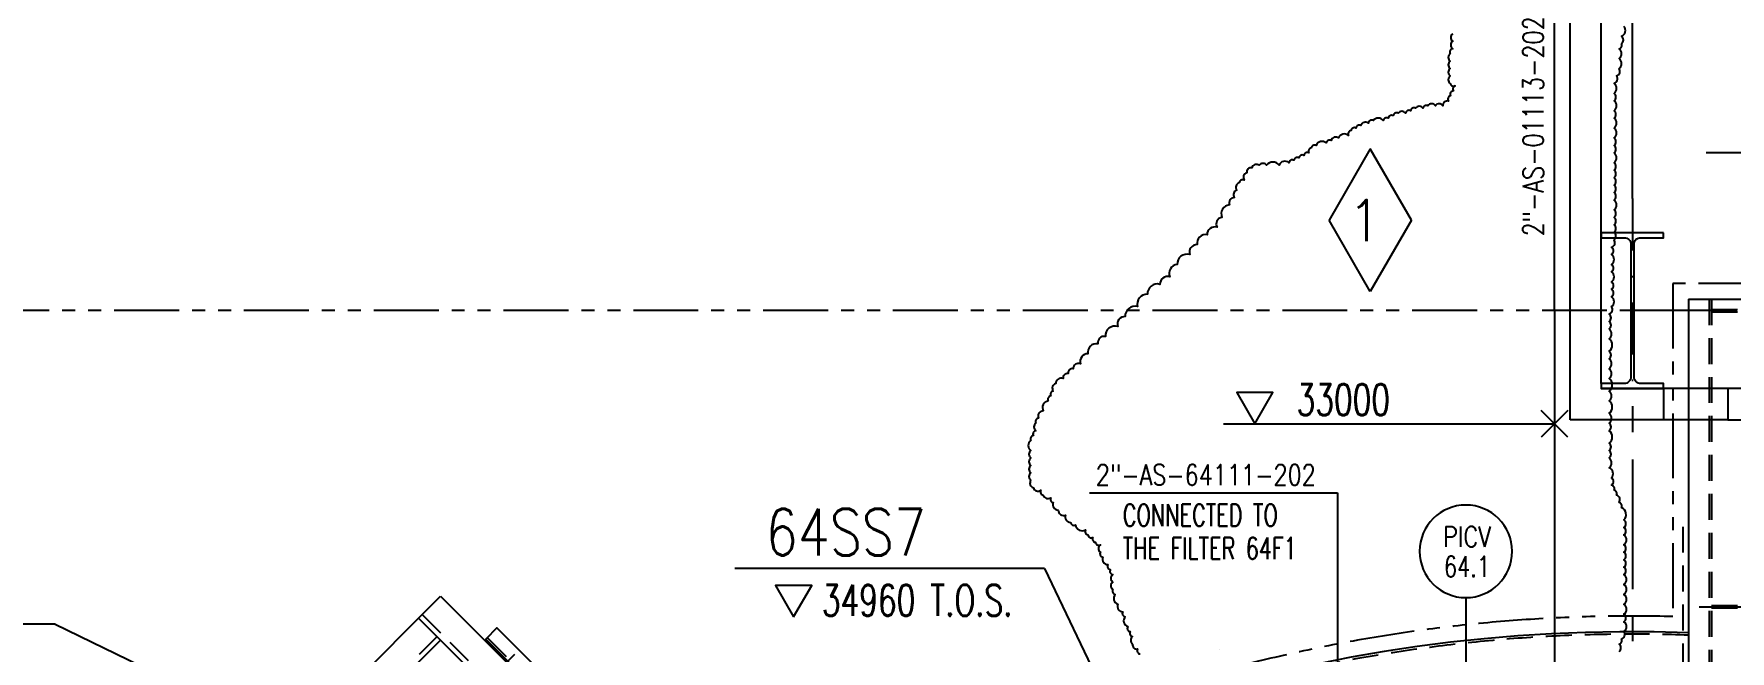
# Model space of a CAD drawing. Extents: x 0 to 39171, y 29931 to 57651.
# Drawn here: x 6272 to 11717, y 49458 to 51438 of the extents above; entities that cross this region are included whole.
import ezdxf
from ezdxf.enums import TextEntityAlignment as Align

# ---------------------------------------------------------------- set-up
doc = ezdxf.new("R2010")
doc.units = 0
doc.header["$LTSCALE"] = 333.3
doc.header["$MEASUREMENT"] = 0
doc.header["$PDSIZE"] = 5
for name, pattern in [('CENTER', [2, 1.25, -0.25, 0.25, -0.25]), ('CONTINUA', [0]), ('DASHDOT', [1, 0.5, -0.25, 0, -0.25]), ('HIDDEN', [0.375, 0.25, -0.125]), ('PHANTOM', [2.5, 1.25, -0.25, 0.25, -0.25, 0.25, -0.25]), ('PHANTOM2', [1.25, 0.625, -0.125, 0.125, -0.125, 0.125, -0.125])]:
    doc.linetypes.add(name, pattern=pattern)
doc.layers.get('0').update_dxf_attribs({"linetype": 'CONTINUOUS'})
doc.layers.get('DEFPOINTS').update_dxf_attribs({"linetype": 'CONTINUOUS'})
for name, color, linetype in [('100', 1, 'CONTINUOUS'), ('20', 3, 'CONTINUOUS'), ('40', 5, 'CONTINUOUS'), ('50', 6, 'CONTINUOUS'), ('55', 6, 'CONTINUOUS'), ('60', 4, 'CONTINUOUS'), ('70', 7, 'DASHDOT')]:
    doc.layers.add(name, color=color, linetype=linetype)
doc.styles.add('DIM', font='romans.shx', dxfattribs={"height": 40})
doc.styles.add('ROMANS', font='romans', dxfattribs={"width": 0.8})
doc.styles.get("Standard").update_dxf_attribs({"font": 'ROMANS.SHX', "width": 0.8})
doc.dimstyles.get("Standard").update_dxf_attribs({"dimtxt": 0.18, "dimasz": 0.18, "dimexe": 0.18, "dimexo": 0.0625, "dimgap": 0.09, "dimtad": 0, "dimtih": 1, "dimtoh": 1, "dimdec": 1, "dimzin": 0, "dimdsep": 46, "dimtxsty": 'Standard', "dimcen": 0.09, "dimaunit": 1, "dimadec": 0, "dimazin": 0, "dimtfac": 1, "dimtdec": 1, "dimtofl": 0, "dimtmove": 2, "dimatfit": 3, "dimfxl": 0, "dimtolj": 1, "dimarcsym": 0})
doc.dimstyles.new('STANDARD$0', dxfattribs={"dimscale": 20, "dimtxt": 0.18, "dimasz": 2, "dimexe": 1, "dimexo": 1, "dimgap": 1, "dimtad": 1, "dimdec": 0, "dimzin": 0, "dimdsep": 46, "dimtxsty": 'DIM', "dimblk1": 'OBLIQUE', "dimblk2": 'OBLIQUE', "dimsah": 1, "dimcen": 0.09, "dimdle": 1, "dimclrd": 6, "dimclre": 6, "dimclrt": 6, "dimadec": 0, "dimazin": 0, "dimtfac": 1, "dimtdec": 0, "dimtofl": 0, "dimtmove": 2, "dimatfit": 3, "dimldrblk": 'OBLIQUE', "dimfxl": 0, "dimtolj": 1, "dimtzin": 0, "dimarcsym": 0})

# ---------------------------------------------------------------- blocks, each defined once
blk = doc.blocks.new('*D1')
at = {"layer": '50', "color": 0, "lineweight": -2}
for p, q in [((4353.8, 51937.8), (4452.8, 52036.8)), ((4403.3, 50553.5), (4403.3, 51993.9)), ((11103.8, 51937.8), (11202.8, 52036.8)), ((11153.3, 50553.5), (11153.3, 51993.9)), ((4376.9, 51987.3), (11179.7, 51987.3))]:
    blk.add_line(p, q, dxfattribs=at)
at = {"layer": 'DEFPOINTS', "color": 0}
for p in [(11153.3, 51987.3), (4403.3, 50550.2), (11153.3, 50550.2)]:
    blk.add_point(p, dxfattribs=at)
at = {"layer": '50', "color": 0, "insert": (7778.3, 52069.8), "char_height": 82.5, "attachment_point": 5}
blk.add_mtext('\\A1;6750', dxfattribs=at)
blk = doc.blocks.new('-CER')
at = {"layer": '50'}
blk.add_circle((0, 0), 4.5, dxfattribs=at)
at = {"layer": '50', "style": 'ROMANS'}
for tag, width, p in [('SUP', 0.8, (-0.11, 1.42)), ('INF', 0.75, (-0.11, -1.47))]:
    blk.add_attdef(tag, text='', height=2, dxfattribs=dict(at, width=width)).set_placement(p, align=Align.MIDDLE)
blk = doc.blocks.new('*D24')
at = {"layer": '50', "color": 0, "lineweight": -2}
for p, q in [((11103.8, 51937.8), (11202.8, 52036.8)), ((11153.3, 50556.8), (11153.3, 51993.9)), ((11353.8, 51937.8), (11452.8, 52036.8)), ((11403.3, 50913.3), (11403.3, 51993.9)), ((11126.9, 51987.3), (11429.7, 51987.3))]:
    blk.add_line(p, q, dxfattribs=at)
at = {"layer": 'DEFPOINTS', "color": 0}
for p in [(11403.3, 51987.3), (11403.3, 50910), (11153.3, 50553.5)]:
    blk.add_point(p, dxfattribs=at)
at = {"layer": '50', "color": 0, "insert": (11278.3, 52069.8), "char_height": 82.5, "attachment_point": 5}
blk.add_mtext('\\A1;250', dxfattribs=at)
blk = doc.blocks.new('REV')
at = {"layer": '100'}
for p, q in [((2, 3.464), (0, 0)), ((4, 0), (2, 3.464)), ((2, -3.464), (0, 0)), ((4, 0), (2, -3.464))]:
    blk.add_line(p, q, dxfattribs=at)
at = {"layer": '50'}
blk.add_attdef('REV', text='', height=2, dxfattribs=at).set_placement((2, -0.399), align=Align.MIDDLE)
blk = doc.blocks.new('A$C0836119C')
ref = blk.add_blockref('REV', (0, 0), dxfattribs=dict(xscale=66, yscale=66, zscale=66))
ref.add_attrib('REV', '1', dxfattribs={"layer": '50', "height": 132}).set_placement((114.4, -1), align=Align.MIDDLE)

msp = doc.modelspace()

# ---------------------------------------------------------------- linework, layer by layer
at = {"layer": '100', "color": 5}
for p, q in [((11203.3, 50200.23), (11203.3, 51634.57)), ((11303.3, 50316.23), (11303.3, 51634.57)), ((11709.77, 50300.23), (11303.3, 50300.23)), ((11503.3, 50300.23), (11503.3, 50200.23)), ((11709.77, 50200.23), (11203.3, 50200.23))]:
    msp.add_line(p, q, dxfattribs=at)
at = {"layer": '100', "linetype": 'HIDDEN'}
msp.add_line((11564.38, 49857.06), (11564.38, 47967.45), dxfattribs=at)
at = {"layer": '20', "linetype": 'PHANTOM2'}
msp.add_line((23403.3, 50550.23), (4403.3, 50550.23), dxfattribs=at)
at = {"layer": '20'}
msp.add_lwpolyline([(11503.3, 50800.23), (11303.3, 50800.23), (11303.3, 50784.23), (11377.2, 50784.23, -0.4142136), (11398.2, 50763.23), (11398.2, 50337.23, -0.4142136), (11377.2, 50316.23), (11303.3, 50316.23), (11303.3, 50300.23), (11503.3, 50300.23), (11503.3, 50316.23), (11429.4, 50316.23, -0.4142136), (11408.4, 50337.23), (11408.4, 50763.23, -0.4142136), (11429.4, 50784.23), (11503.3, 50784.23)], format="xyb", close=True, dxfattribs=at)
at = {"layer": '40', "color": 5}
msp.add_lwpolyline([(11759.77, 50200.23), (11759.77, 50240.23), (11769.77, 50240.23), (11769.77, 50300.23), (11709.77, 50300.23), (11709.77, 50200.23)], close=True, dxfattribs=at)
at = {"layer": '50'}
for p, q in [((11403.3, 50910.03), (11403.3, 52273.55)), ((11196.13, 50229.81), (11110.47, 50144.14)), ((11196.13, 50144.14), (11110.47, 50229.81)), ((10090.15, 50186.97), (11153.3, 50186.97)), ((9660.98, 49965.66), (10456.08, 49965.66)), ((10456.08, 49965.66), (10456.08, 49332.64)), ((9516.03, 49722.98), (10194.36, 48305.74)), ((10868.52, 49629.5), (10868.52, 49419.25)), ((6340.08, 49544.63), (7157.72, 49148.44))]:
    msp.add_line(p, q, dxfattribs=at)
at = {"layer": '50', "color": 7, "linetype": 'CENTER'}
msp.add_line((11639.76, 51057.23), (12666.84, 51057.23), dxfattribs=at)
at = {"layer": '50', "color": 8, "linetype": 'PHANTOM', "ltscale": 0.5}
for p, q in [((11533.3, 50637.23), (11533.3, 49568.55)), ((11823.3, 50637.23), (11533.3, 50637.23))]:
    msp.add_line(p, q, dxfattribs=at)
at = {"layer": '50', "color": 4}
for q in [(11583.3, 49516.97), (12723.3, 50587.23)]:
    msp.add_line((11583.3, 50587.23), q, dxfattribs=at)
at = {"layer": '50', "color": 8, "linetype": 'HIDDEN'}
for p, q in [((11649.3, 50587.23), (11649.3, 47552.17)), ((11657.3, 50587.23), (11657.3, 47551.5)), ((11657.3, 50554.23), (12649.3, 50554.23)), ((11657.3, 50546.23), (12649.3, 50546.23)), ((11657.3, 49604.23), (12649.3, 49604.23)), ((11657.3, 49596.23), (12649.3, 49596.23))]:
    msp.add_line(p, q, dxfattribs=at)
at = {"layer": '50', "color": 6, "linetype": 'Continuous', "lineweight": -2}
for p, q in [((9516.03, 49722.98), (8522.52, 49722.98)), ((6340.08, 49544.63), (5346.56, 49544.63))]:
    msp.add_line(p, q, dxfattribs=at)
at = {"layer": '50', "color": 8}
msp.add_line((11583.3, 49516.97), (11583.3, 47608.94), dxfattribs=at)
at = {"layer": '50', "color": 7}
for points in [[(11360.02, 49456.72, 0.5205671), (11360.02, 49480.6, 0.5205671), (11367.98, 49496.51, 0.5205671), (11375.95, 49520.39, 0.5205671), (11375.95, 49552.23, 0.5205671), (11375.95, 49576.1, 0.5205671), (11375.95, 49607.94, 0.5205671), (11375.95, 49639.78, 0.5205671), (11375.95, 49671.61, 0.5205671), (11375.95, 49703.45, 0.5205671), (11375.95, 49727.32, 0.5205671), (11375.95, 49751.2, 0.5205671), (11375.95, 49775.08, 0.5205671), (11375.95, 49798.95, 0.5205671), (11375.95, 49830.79, 0.5205671), (11375.95, 49854.67, 0.5205671), (11375.95, 49878.54, 0.5205671), (11367.98, 49918.34, 0.5205671), (11360.02, 49934.26, 0.5205671), (11352.05, 49958.13, 0.5205671), (11344.09, 49974.05, 0.5205671), (11336.12, 49989.97, 0.5205671), (11336.12, 50013.84, 0.5205671), (11328.16, 50045.68, 0.5205671), (11328.16, 50077.52, 0.5205671), (11328.16, 50101.39, 0.5205671), (11328.16, 50125.27, 0.5205671), (11328.16, 50165.06, 0.5205671), (11328.16, 50188.94, 0.5205671), (11328.16, 50220.78, 0.5205671), (11328.16, 50260.57, 0.5205671), (11328.16, 50292.41, 0.5205671), (11328.16, 50332.2, 0.5205671), (11328.16, 50364.04, 0.5205671), (11328.16, 50395.87, 0.5205671), (11328.16, 50419.75, 0.5205671), (11328.16, 50459.55, 0.5205671), (11328.16, 50491.38, 0.5205671), (11328.16, 50515.26, 0.5205671), (11328.16, 50539.13, 0.5205671), (11336.12, 50563.01, 0.5205671), (11336.12, 50594.85, 0.5205671), (11336.12, 50618.72, 0.5205671), (11336.12, 50642.6, 0.5205671), (11336.12, 50674.44, 0.5205671), (11336.12, 50698.31, 0.5205671), (11336.12, 50730.15, 0.5205671), (11336.12, 50754.03, 0.5205671), (11344.09, 50777.9, 0.5205671), (11344.09, 50801.78, 0.5205671), (11344.09, 50825.66, 0.5205671), (11344.09, 50849.53, 0.5205671), (11344.09, 50873.41, 0.5205671), (11344.09, 50905.25, 0.5205671), (11344.09, 50929.12, 0.5205671), (11344.09, 50953, 0.5205671), (11344.09, 50976.88, 0.5205671), (11344.09, 51000.75, 0.5205671), (11344.09, 51024.63, 0.5205671), (11344.09, 51056.47, 0.5205671), (11344.09, 51080.34, 0.5205671), (11344.09, 51104.22, 0.5205671), (11344.09, 51136.05, 0.5205671), (11344.09, 51167.89, 0.5205671), (11344.09, 51191.77, 0.5205671), (11344.09, 51223.6, 0.5205671), (11344.09, 51247.48, 0.5205671), (11344.09, 51279.32, 0.5205671), (11352.05, 51303.19, 0.5205671), (11360.02, 51327.07, 0.5205671), (11360.02, 51358.9, 0.5205671), (11360.02, 51390.74, 0.5205671), (11367.98, 51406.66, 0.5205671), (11367.98, 51430.53, 0.5205671), (11375.95, 51462.37, 0.5205671)], [(10826.37, 51438.49, 0.5205671), (10826.37, 51414.62, 0.5205671), (10826.37, 51390.74, 0.5205671), (10818.41, 51374.82, 0.5205671), (10818.41, 51350.95, 0.5205671), (10818.41, 51327.07, 0.5205671), (10818.41, 51303.19, 0.5205671), (10818.41, 51279.32, 0.5205671), (10834.34, 51271.36, 0.5205671), (10828.45, 51255.05, 0.5205671), (10818.86, 51239.72, 0.5205671), (10813.11, 51222.47, 0.5205671), (10794.51, 51207.68, 0.5205671), (10770.62, 51207.68, 0.5205671), (10746.73, 51207.68, 0.5205671), (10730.8, 51199.73, 0.5205671), (10706.9, 51199.73, 0.5205671), (10690.97, 51191.77, 0.5205671), (10675.04, 51183.81, 0.5205671), (10651.15, 51183.81, 0.5205671), (10635.22, 51175.85, 0.5205671), (10619.29, 51167.89, 0.5205671), (10603.36, 51159.93, 0.5205671), (10571.5, 51159.93, 0.5205671), (10555.57, 51151.97, 0.5205671), (10531.68, 51144.01, 0.5205671), (10515.75, 51136.05, 0.5205671), (10499.82, 51128.1, 0.5205671), (10491.85, 51112.18, 0.5205671), (10459.99, 51104.22, 0.5205671), (10436.1, 51096.26, 0.5205671), (10420.17, 51088.3, 0.5205671), (10388.31, 51080.34, 0.5205671), (10372.38, 51072.38, 0.5205671), (10364.41, 51056.47, 0.5205671), (10348.48, 51048.51, 0.5205671), (10332.55, 51040.55, 0.5205671), (10316.63, 51032.59, 0.5205671), (10300.7, 51024.63, 0.5205671), (10268.84, 51016.67, 0.5205671), (10229.01, 51016.67, 0.5205671), (10205.12, 51016.67, 0.5205671), (10181.22, 51008.71, 0.5205671), (10165.29, 50992.79, 0.5205671), (10157.33, 50968.92, 0.5205671), (10141.4, 50960.96, 0.5205671), (10133.43, 50937.08, 0.5205671), (10125.47, 50913.2, 0.5205671), (10109.54, 50889.33, 0.5205671), (10085.65, 50849.53, 0.5205671), (10069.72, 50817.7, 0.5205671), (10037.86, 50793.82, 0.5205671), (10006, 50761.98, 0.5205671), (9982.1, 50730.15, 0.5205671), (9942.28, 50698.31, 0.5205671), (9918.38, 50658.52, 0.5205671), (9886.52, 50634.64, 0.5205671), (9846.7, 50602.81, 0.5205671), (9814.84, 50563.01, 0.5205671), (9775.02, 50531.18, 0.5205671), (9751.12, 50499.34, 0.5205671), (9711.3, 50467.5, 0.5205671), (9687.4, 50443.63, 0.5205671), (9655.54, 50411.79, 0.5205671), (9631.65, 50379.96, 0.5205671), (9607.76, 50364.04, 0.5205671), (9591.83, 50348.12, 0.5205671), (9575.9, 50332.2, 0.5205671), (9552, 50316.28, 0.5205671), (9544.04, 50292.41, 0.5205671), (9536.07, 50276.49, 0.5205671), (9528.11, 50260.57, 0.5205671), (9512.18, 50228.74, 0.5205671), (9496.25, 50204.86, 0.5205671), (9488.28, 50188.94, 0.5205671), (9488.28, 50165.06, 0.5205671), (9480.32, 50149.15, 0.5205671), (9472.35, 50133.23, 0.5205671), (9472.35, 50101.39, 0.5205671), (9472.35, 50077.52, 0.5205671), (9472.35, 50053.64, 0.5205671), (9472.35, 50029.76, 0.5205671), (9472.35, 50005.89, 0.5205671), (9480.32, 49982.01, 0.5205671), (9504.21, 49974.05, 0.5205671), (9512.18, 49958.13, 0.5205671), (9536.07, 49950.17, 0.5205671), (9544.04, 49934.26, 0.5205671), (9559.97, 49910.38, 0.5205671), (9583.86, 49894.46, 0.5205671), (9599.79, 49870.58, 0.5205671), (9615.72, 49862.63, 0.5205671), (9647.58, 49846.71, 0.5205671), (9655.54, 49830.79, 0.5205671), (9671.47, 49822.83, 0.5205671), (9679.44, 49806.91, 0.5205671), (9695.37, 49798.95, 0.5205671), (9695.37, 49775.08, 0.5205671), (9703.33, 49759.16, 0.5205671), (9719.26, 49735.28, 0.5205671), (9727.23, 49719.36, 0.5205671), (9735.19, 49703.45, 0.5205671), (9735.19, 49679.57, 0.5205671), (9735.19, 49655.69, 0.5205671), (9743.16, 49639.78, 0.5205671), (9751.12, 49607.94, 0.5205671), (9767.05, 49584.06, 0.5205671), (9775.02, 49568.14, 0.5205671), (9782.98, 49536.31, 0.5205671), (9790.95, 49520.39, 0.5205671), (9798.91, 49504.47, 0.5205671), (9798.91, 49480.6, 0.5205671), (9814.84, 49464.68, 0.5205671), (9822.81, 49448.76, 0.5205671)]]:
    msp.add_lwpolyline(points, format="xyb", dxfattribs=at)
at = {"layer": '50'}
for points in [[(10191.19, 50186.97), (10249.26, 50287.56), (10133.12, 50287.56)], [(8710.65, 49568.24), (8768.72, 49668.83), (8652.58, 49668.83)]]:
    msp.add_lwpolyline(points, close=True, dxfattribs=at)
at = {"layer": '50', "color": 8, "linetype": 'PHANTOM', "ltscale": 0.5}
msp.add_arc((11403.3, 44550.23), 5020, 88.51608, 245.57068, dxfattribs=at)
at = {"layer": '50', "color": 4}
msp.add_arc((11403.3, 44550.23), 4970, 87.92445, 245, dxfattribs=at)
at = {"layer": '50', "color": 8, "linetype": 'HIDDEN'}
msp.add_arc((11403.3, 44550.23), 4962, 87.9211, 245, dxfattribs=at)
at = {"layer": '55', "color": 8, "linetype": 'HIDDEN'}
for p, q in [((7518.46, 49574.93), (7942.72, 49150.67)), ((6449.31, 48386.99), (7566.54, 49504.22)), ((8584.61, 48643.63), (7727.3, 49500.94))]:
    msp.add_line(p, q, dxfattribs=at)
at = {"layer": '60'}
for p, q in [((6319.2, 48375.68), (7577.85, 49634.33)), ((7577.85, 49634.33), (8002.12, 49210.06)), ((7507.14, 49563.62), (7931.41, 49139.35)), ((6460.62, 48375.68), (7577.85, 49492.91))]:
    msp.add_line(p, q, dxfattribs=at)
msp.add_lwpolyline([(8621.61, 48668.86), (7758.42, 49532.05), (7723.06, 49496.69), (8579.59, 48640.16)], dxfattribs=at)
at = {"layer": '70'}
for p, q in [((11403.3, 50910.03), (11403.3, 50160.48)), ((11548.75, 50550.23), (11259.6, 50550.23)), ((10575.48, 47610.29), (10067.92, 49503.59))]:
    msp.add_line(p, q, dxfattribs=at)
at = {"layer": '70', "color": 2, "linetype": 'CONTINUA'}
msp.add_line((11153.3, 50550.23), (11153.3, 49254.31), dxfattribs=at)
at = {"layer": '70', "linetype": 'CENTER'}
msp.add_line((11403.3, 50073.02), (11403.3, 39372.62), dxfattribs=at)
at = {"layer": '70', "color": 8}
msp.add_line((11617.32, 49600.23), (12812.68, 49600.23), dxfattribs=at)
at = {"layer": '70', "linetype": 'CENTER', "ltscale": 0.5}
msp.add_line((6489.92, 48122.13), (7837.93, 49470.14), dxfattribs=at)

# ---------------------------------------------------------------- block references
at = {"layer": '50'}
msp.add_blockref('A$C0836119C', (10429.62, 50840.39), dxfattribs=at)
ref = msp.add_blockref('-CER', (10868.52, 49778), dxfattribs=dict(at, xscale=-33, yscale=32.99999999998545, zscale=32.99999999999999))
ref.add_attrib('SUP', 'PICV', dxfattribs={"height": 66, "style": 'ROMANS', "width": 0.8}).set_placement((10872, 49825.02), align=Align.MIDDLE)
ref.add_attrib('INF', '64.1', dxfattribs={"height": 66, "style": 'ROMANS', "width": 0.75}).set_placement((10872, 49729.41), align=Align.MIDDLE)

# ---------------------------------------------------------------- texts
at = {"layer": '100', "style": 'ROMANS', "width": 0.8}
msp.add_text('2"-AS-01113-202', height=66, rotation=90, dxfattribs=at).set_placement((11117.85, 50788.67))
msp.add_text('2"-AS-64111-202', height=66, dxfattribs=at).set_placement((9680.78, 49990.12))
at = {"layer": '100', "color": 2, "style": 'ROMANS', "width": 0.8}
msp.add_text('64SS7', height=150, dxfattribs=at).set_placement((8621.18, 49764.46))
at = {"layer": '50', "style": 'ROMANS', "width": 0.7}
for s, height, p in [('33000 ', 100, (10325.09, 50214.49)), ('CONNECTED TO', 70, (9767.18, 49859.01)), ('THE FILTER 64F1', 70, (9767.18, 49752.37)), ('34960 T.O.S.', 100, (8801.41, 49570.85))]:
    msp.add_text(s, height=height, dxfattribs=at).set_placement(p)

# ---------------------------------------------------------------- dimensions: what is measured, and where the dimension line sits
at = {"layer": '50'}
for base, p1, p2, dimstyle, override, picture, middle in [((11153.3, 51987.35), (4403.3, 50550.23), (11153.3, 50550.23), 'Standard', {"dimscale": 33, "dimtxt": 2.5, "dimasz": 0, "dimexe": 0.2, "dimexo": 0.1, "dimgap": 0.1, "dimtih": 0, "dimtoh": 0, "dimdec": 1, "dimzin": 8, "dimtsz": 1.5, "dimcen": 0.1, "dimdle": 0.8, "dimaunit": 1, "dimtfac": 0.1, "dimtdec": 1, "dimtofl": 1, "dimtvp": 1, "dimtzin": 8}, '*D1', (7778.3, 52069.85)), ((11403.3, 51987.35), (11153.3, 50553.53), (11403.3, 50910.03), 'STANDARD$0', {"dimscale": 33, "dimtxt": 2.5, "dimasz": 0, "dimexe": 0.2, "dimexo": 0.1, "dimgap": 0.1, "dimtad": 0, "dimdec": 1, "dimzin": 8, "dimtxsty": 'Standard', "dimsah": 0, "dimtsz": 1.5, "dimcen": 0.1, "dimdle": 0.8, "dimclrd": 0, "dimclre": 0, "dimclrt": 0, "dimaunit": 1, "dimtfac": 0.1, "dimtdec": 1, "dimtofl": 1, "dimtvp": 1, "dimtzin": 8}, '*D24', (11278.3, 52069.85))]:
    dim = msp.add_linear_dim(base=base, p1=p1, p2=p2, dimstyle=dimstyle, override=override, dxfattribs=at)
    dim.commit()
    dim.dimension.update_dxf_attribs({"geometry": picture, "text_midpoint": middle})

doc.saveas('drawing.dxf')
